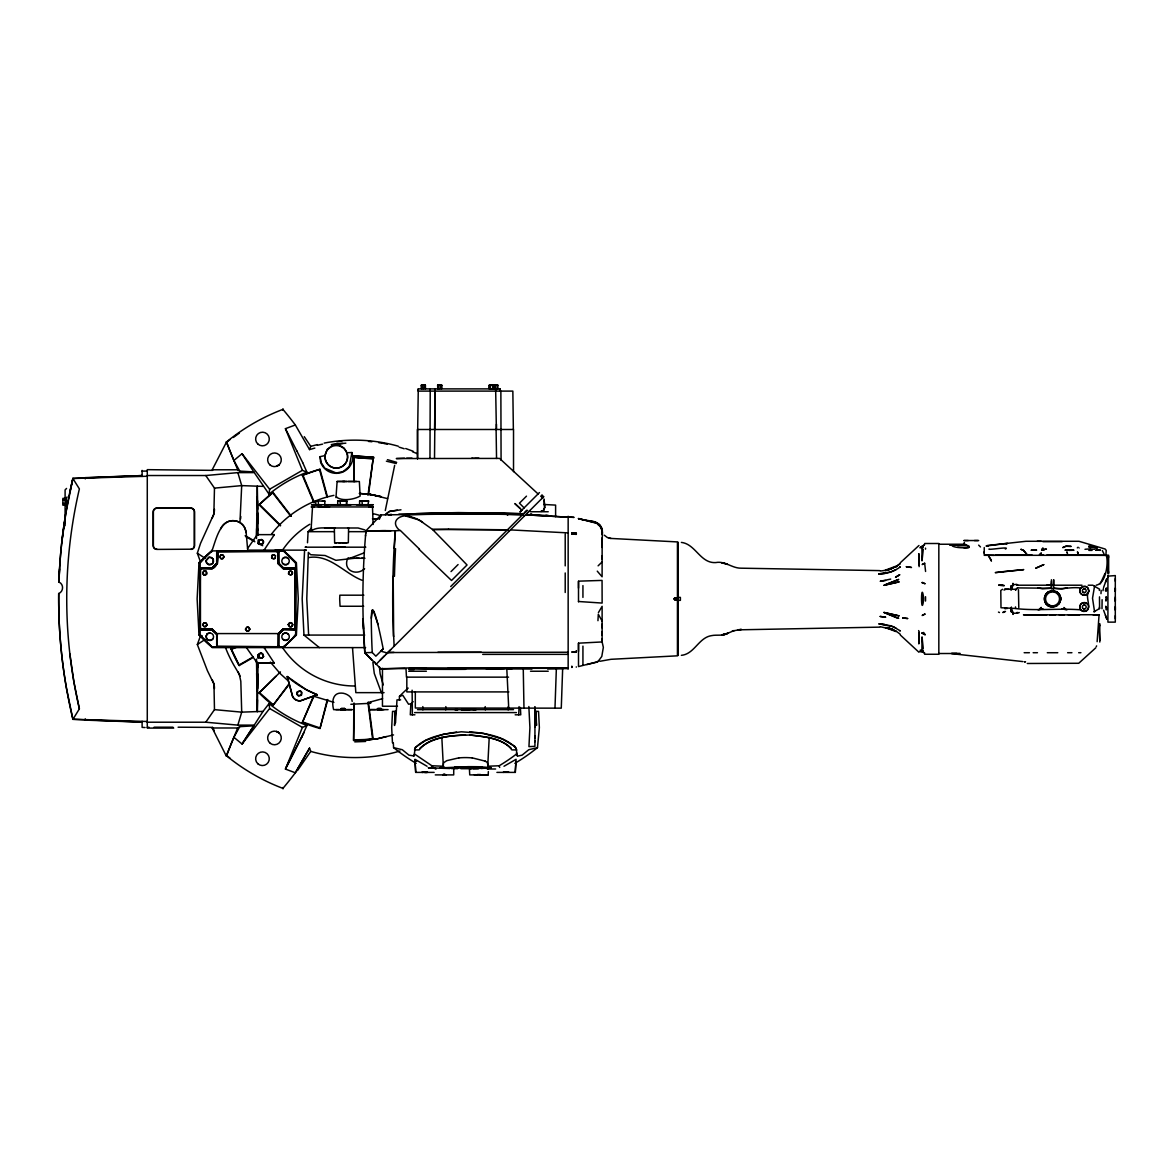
<?xml version="1.0" encoding="UTF-8"?>
<svg xmlns="http://www.w3.org/2000/svg" width="1174" height="1174" viewBox="0 0 1174 1174"><rect width="100%" height="100%" fill="white"/><g stroke="black" fill="none" stroke-linecap="round" stroke-linejoin="round"><path stroke-width="1.5" d="M65.48 504.556L65.465 505.466L65.48 498.363L62.882 498.363L62.882 505.187L65.48 505.187L65.48 501.034M65.48 499.933L65.48 498.568M66.228 501.034L66.243 499.332M217.821 550.885L216.691 552.044L216.691 563.315L212.142 567.864L200.827 567.864L199.712 569.038L199.712 563.168L211.995 550.885L283.389 550.885L295.701 563.168L295.701 568.979L294.586 567.864L283.257 567.864L278.722 563.315L278.708 552L277.592 550.885L278.708 552.044M200.446 628.031L201.341 629.132L200.446 628.031L200.446 569.772L201.268 568.612L212.259 568.583L217.425 563.491C215.987 534.757 222.708 565.824 212.362 568.539L199.785 567.937L199.859 629.734L212.112 629.734L216.72 634.518L216.852 646.713L278.561 646.713L278.693 634.518L283.051 629.22L294.953 629.088L294.968 601.822M278.708 645.759L277.548 646.874L278.708 645.715L278.722 634.43L283.257 629.895L295.54 629.734L295.54 568.025L283.301 568.025L278.693 563.241L278.561 551.032L217.498 551.633M417.533 429.493L417.533 458.814L417.533 429.493L513.522 429.493L513.522 471.64M500.227 388.887L500.227 391.103L500.227 388.887L418.282 388.887L417.68 429.493M534.933 741.777L534.933 740.691M534.933 738.167L534.933 735.672M534.933 723.419L534.933 721.056M534.933 709.742L534.933 707.188M534.933 723.859L534.933 727.014M568.157 516.267L568.157 669.019M571.855 667.243L571.855 666.348L571.855 667.492M576.287 667.155L576.287 666.876M578.503 643.176L578.503 666.583L597.962 661.637L601.792 656.442L603.348 647.417L602.13 641.943L578.503 643.176L578.503 651.423M578.503 588.13L578.503 581.159L602.057 580.411L602.13 603.069L578.503 601.499M602.13 635.163L602.13 631.583M602.13 627.885L602.13 624.069M602.13 638.905L602.13 641.943L602.115 606.312L598.417 612.608M597.258 571.151L602.101 576.801L602.13 555.874M602.13 547.436L602.13 537.927M602.13 534.728C603.788 527.596 598.168 520.918 590.771 521.227M984.238 551.692L984.238 553.203M1053.65 584.285L1053.65 579.809L1053.65 588.937L1051.434 588.937L1051.434 581.526M1099.789 642.075L1099.789 623.614M1107.918 577.3L1107.918 622.132L1115.3 622.132L1115.3 575.583L1107.918 576.141M1107.918 558.457L1107.918 557.151M1107.918 555.375L1108.652 555.317L1108.652 573.778L1107.918 573.778L1107.918 555.317M1115.3 608.924L1115.3 609.937L1115.3 607.398M1115.3 598.813L1115.3 601.073L1115.3 597.023M1115.3 589.656C1115.3 583.992 1115.3 595.218 1115.3 589.627M1115.3 581.247L1115.3 578.591M66.214 504.6C66.214 509.149 66.214 494.415 66.214 498.965M571.855 534.053L571.855 532.791L574.086 532.879L576.287 533.172L576.287 534.331L571.855 534.053L576.287 534.331L576.287 533.172L571.855 532.791M1115.3 615.675L1115.3 618.801M326.621 504.732L324.802 504.732L324.831 501.049L322.454 501.049M346.712 504.732L346.741 501.049L340.078 501.049L340.387 504.717L345.728 504.732M393.554 734.909L376.546 738.974L353.594 740.471L354.313 703.329M367.961 504.732L368.636 501.049L361.988 501.049L362.296 504.732L373.141 504.732L368.871 504.732M534.918 708.758L534.933 711.972M576.287 651.365L576.287 651.952C574.38 653.228 570.931 650.763 571.855 652.26L576.287 651.952L576.287 650.645M578.503 518.482L595.717 523.061C602.189 524.793 602.981 532.556 602.13 538.088M353.829 703.197L353.594 740.471M493.711 388.887L493.726 385.189L497.864 385.189L497.893 388.873L497.042 388.887L497.042 385.189L493.726 385.189M1012.957 613.195L1012.957 614.413C1012.458 612.241 1017.374 613.958 1019.267 612.534M430.227 391.103L429.963 458.462M1102.107 599.694L1102.004 608.719M85.262 478.889L85.262 477.642L142.113 475.573L72.92 478.405A516.575 516.252 -90 0 0 58.979 581.233L58.949 582.069C63.954 584.197 63.645 591.549 58.715 593.53L58.7 594.367A516.56 516.252 90 0 0 72.92 719.354L142.113 722.01M199.859 568.025L212.112 568.025L216.72 563.226L216.852 551.032L283.418 550.885A59.815 59.815 0 0 1 295.701 563.182L295.701 634.562L289.993 641.268L283.418 646.874L212.024 646.874L199.712 634.591L199.712 628.765L200.827 629.88L212.142 629.895L216.691 634.43L216.691 645.759L217.821 646.874M256.504 538.47L256.812 514.535M258.119 657.778L258.148 654.666L261.259 652.891M258.016 667.39L258.06 662.518M1012.957 584.564L1012.971 583.317L1012.883 584.725L1016.875 584.344M256.534 535.608L256.607 528.623M258.045 663.53L257.297 711.576L241.712 712.148L214.475 709.639L205.758 722.215L147.278 722.215M258.104 658.218L258.148 654.666M278.722 563.315L283.257 567.864M496.455 424.24L496.382 429.493L495.648 388.887L495.81 391.103M257.928 674.169L257.708 688.492M256.798 515.327L257.297 486.183L241.697 485.61L214.475 488.12L205.758 475.529L147.278 475.529M383.355 648.679L375.856 656.178L372.246 652.495A723.14 705.603 54.1 0 1 371.395 627.254C369.986 581.702 381.594 640.945 383.194 648.84L380.846 651.188L387.391 653.008L390.737 649.648M422.141 385.175L421.554 388.887L421.598 385.189L425.384 385.189L425.34 388.887L425.282 385.189L421.378 385.189L421.818 388.887M434.556 429.493L435.187 391.103L434.512 458.462M437.623 385.189L441.629 385.189L441.585 388.887L441.527 385.189L437.623 385.189L437.799 388.887L438.43 386.422M508.181 709.874L508.239 706.601M256.945 505.158L257.091 497.16M513.361 429.493L512.847 391.103L418.208 391.103L418.267 388.887M257.517 699.836L257.297 711.576L263.005 711.4L269.037 703.593A135.333 135.333 0 0 0 306.957 725.473L301.586 737.345M393.187 576.287L393.672 636.264M371.336 618.272L372.378 609.746M923.703 599.518C920.856 620.532 920.783 576.801 923.747 598.491M347.621 527.992L348.59 527.992L348.326 542.755L334.634 542.755L334.355 527.992L335.309 527.992M489.294 388.887L489.397 385.189L493.447 385.189L493.227 388.887L491.847 388.887M207.05 624.935L205.817 622.822L204.056 622.822L202.706 624.568L203.938 626.623L205.699 626.623L207.05 624.524L205.626 622.763L203.865 622.88L202.72 624.979L204.144 626.667L205.89 626.564L207.05 624.524M240.01 521.403L241.697 485.61L237.852 472.623L205.758 475.529M67.05 496.954L66.316 498.524M923.292 547.333L922.456 546.849L921.913 547.906L922.016 560.849L923.292 549.197M1093.83 611.815L1099.568 608.558L1099.495 596.862M346.491 501.034L346.389 504.732L350.806 504.732L345.684 504.732M363.192 620.371L363.162 619.021L364.806 652.685A756.526 756.526 0 0 1 365.422 537.105L365.598 534.874M339.462 445.254L344.114 448.072L346.888 452.724A11.344 11.344 0 0 1 337.774 468.074A11.344 11.344 0 0 1 325.037 455.556L320.106 456.671L320.561 461.808M556.344 669.019L554.979 708.157M219.685 556.96L220.917 554.891L222.678 554.891L224.014 556.549L222.869 558.633L221.123 558.736L219.685 556.96L221.123 554.832L222.869 554.95L224.029 556.96L222.678 558.692L220.917 558.677L219.699 556.549M562.669 668.314L561.275 708.157L415.317 708.01L415.317 691.912M311.653 527.992L308.087 531.69L307.5 542.755M430.036 391.103L430.124 388.887M334.355 527.992C326.783 528.667 317.582 526.055 310.993 531.132L312.519 506.948M487.782 765.14L487.474 762.777A23.759 5.298 5.1 0 0 485.214 761.192M245.527 629.308L246.76 627.254L248.521 627.239L249.871 628.926L248.653 631.04L246.892 631.054L245.527 629.308L246.966 627.195L248.712 627.312L249.886 629.352L248.448 631.098L246.701 630.996L245.542 628.897M445.709 709.874L445.841 706.601M288.246 624.876L289.552 622.734L291.387 622.719L292.81 624.553L291.519 626.711L289.67 626.711L288.261 624.451L289.758 622.675L291.592 622.792L292.796 624.994L291.313 626.769L289.479 626.652L288.261 624.451M59.566 568.935L58.949 582.069A516.633 516.633 0 0 1 63.308 529.885L65.245 516.824M964.324 544.105L964.382 542.799M412.118 690.195L412.382 714.805M486.887 768.383L488.516 768.339L440.103 767.913L468.25 766.666A42 3.243 0.1 0 1 482.147 766.813M518.688 714.805L519.084 706.601M354.431 558.266L335.896 560.321L325.095 555.507L310.714 554.73L308.336 552.426L306.781 598.872L308.63 635.075M394.963 711.4L394.537 725.473L395.682 711.4M413.16 701.641L410.841 703.828L410.298 714.805L414.921 714.805M516.56 754.823L516.604 749.893L514.946 746.429L502.355 739.048L483.556 733.398L461.279 731.784L443.332 734.293L425.736 740.368L415.332 747.383L414.011 755.983L408.948 755.161L402.286 749.716L393.584 747.633L393.319 742.79L392.454 742.804L391.69 727.645L392.542 711.4L396.328 711.4L396.973 699.88L400.642 699.88M200.006 562.067L199.022 562.684L197.129 598.872L199.022 635.075L212.23 647.608L365.613 647.608M395.521 722.905L396.122 711.4M489.235 737.228L487.724 766.24L499.185 765.756A179.813 179.563 0.1 0 0 516.399 754.104M514.858 763.349A185.052 184.788 -0.2 0 0 537.472 747.633L539.365 727.645L538.543 711.4L534.728 711.4M399.292 699.88L399.483 696.343A154.44 152.297 -71.2 0 1 408.141 688.096M460.883 768.691L469.409 768.691L469.732 774.899L488.164 774.913L488.355 771.582M515.914 761.955L515.357 772.389L496.91 772.389M597.948 620.694L598.3 614.251L602.13 621.119M1100.977 593.662L1101.168 590.346M984.238 547.539L984.238 555.317L1106.246 555.317C1108.623 561.818 1106.319 583.419 1096.208 585.21M66.727 503.455L66.771 502.633M394.288 548.463L395.433 530.751L399.835 530.545C388.33 520.816 402.183 512.73 411.428 517.015M921.957 595.218L921.957 602.541M1097.132 641.679L1099.069 614.897L1096.912 614.912M423.653 388.887L423.931 385.189M439.898 388.887L440.177 385.189M1107.097 556.138L1107.17 555.317L1104.573 555.317M365.51 536.019L365.965 530.795L381.036 514.902L483.277 513.684L522.547 514.696L524.088 516.296M1044.537 597.507L1044.537 600.237M1060.548 600.237L1060.548 597.507M365.745 533.289L365.906 531.455M379.95 516.942L381.036 514.902M240.582 518.952L240.817 516.472M674.125 598.652L675.006 599.973L677.442 599.987L674.903 599.973L674.096 598.872L674.757 597.801L677.442 597.771L674.757 597.801M492.654 385.189L492.977 388.887L490.233 388.887L490.644 385.189M269.037 494.166L269.624 489.235L242.049 453.722L233.875 460.457L239.76 471.097L253.804 471.919L269.037 494.166A135.333 135.333 0 0 1 306.957 472.271L302.789 462.791M325.037 455.556L327.091 449.481L332.462 445.416M61.752 542.77L65.92 512.686L72.92 478.405M292.429 572.032L292.15 574.35L290.448 575.099L288.584 573.983L288.921 571.65L290.624 570.96L292.429 572.032L290.492 570.946L288.687 571.958L288.584 573.983M1099.334 590.463L1099.583 589.201L1093.889 585.973M259.836 653.419L258.5 656.383L259.762 658.012L261.89 658.203L263.519 656.515L262.829 653.815L260.555 653.199L258.999 654.079L258.926 657.308L262.242 658.012L263.548 656.295M280.425 525.864L259.102 504.791L273.043 492.449L291.343 516.164M367.946 495.267L373.185 458.491L368.724 493.007M214.475 488.12L213.859 514.021L200.519 543.401L197.335 553.218L200.299 561.363M271.62 557.767L271.942 555.405L273.63 554.715L275.479 555.801L275.156 558.164L273.454 558.853C268.875 556.872 275.582 559.822 275.156 558.164M278.003 563.417L283.154 568.583L294.938 568.744L283.081 568.598L278.003 563.417L277.959 552.426L276.859 551.619L217.586 551.692M437.843 388.887L437.785 385.189L441.629 385.189L437.785 385.189L437.726 388.887L438.386 385.16M1018.783 607.589L1018.46 589.7M301.336 695.287L301.879 692.689L300.559 691.075L297.418 691.735L297.315 694.964L298.9 695.918L301.336 695.287L301.454 691.794L299.825 690.855L297.139 692.19L296.905 694.083L298.225 695.683L301.38 695.023M964.236 542.946L963.971 544.428M1010.755 607.927L1010.755 611.522L1012.707 612.534L1010.741 608.851L1011.988 611.859M1107.918 559L1108.652 556.784M1102.973 590.698L1103.311 588.761M385.292 510.514L394.669 465.33M346.888 452.724L351.936 452.533L349.25 466.577L343.16 471.508L336.307 473.034L324.743 468.177L321.148 462.571L320.106 456.671M477.334 774.532L480.577 774.532M921.913 547.906L922.456 546.849M379.496 519.011L381.022 515.078M1011.416 607.031L1010.917 609.233M258.926 540.436L258.441 542.593L259.762 544.296L263.064 543.606L263.534 541.449L262.242 539.747L258.926 540.436L261.464 539.409L263.24 540.818L263.475 542.74L262.154 544.34L258.999 543.65L259.014 540.289M70.044 491.187L72.891 478.508L147.278 476.248M1010.975 609.027L1011.21 607.985L1013.015 612.534M282.699 410.196L283.037 408.919M313.414 696.241L302.378 722.406A134.188 134.188 0 0 0 319.988 728.482L327.825 699.528M234.228 647.681L231.131 648.943L239.188 665.511L252.087 658.13M319.988 728.482L327.297 699.645M1015.539 590.214L1017.535 587.91L1051.434 588.233L1051.434 583.742M202.882 572.56L203.924 574.908L206.286 574.658L206.888 572.545L205.89 571.195C203.484 570.065 201.546 573.47 203.924 574.908L206.727 574.101L205.89 571.195M1094.623 585.753L1092.524 598.226L1094.55 611.727M205.758 722.215L237.852 725.121L241.712 712.148L240.817 681.272L239.291 674.36L234.11 665.614A138.781 138.723 -1.8 0 1 227.477 652.495L225.232 647.035M1005.34 549.036C1011.489 546.13 987.525 550.371 988.978 549.036M1106.231 580.338L1106.847 578.547L1103.545 587.572M1105.057 573.382L1100.185 583.933M516.604 749.893L511.864 749.893C502.868 737.595 483.952 736.92 469.908 735.012C453.047 735.555 430.432 735.746 419.191 749.893L414.437 749.893M214.475 709.639L213.962 684.149L207.402 670.662L197.335 644.526L200.299 636.396M314.823 448.101L309.54 449.598L310.743 446.355L304.271 436.669M674.096 598.872L674.903 597.786M211.408 552.235C215.899 541.097 220.096 515.621 237.984 521.549A18.637 15.291 -29.1 0 1 244.647 527.552L246.144 532.292L247.699 550.136L306.003 550.136M1105.468 582.333L1105.791 581.497M431.357 767.473L431.871 765.756L414.657 754.104L413.615 756.188M297.477 770.555L310.743 751.404L309.54 748.146L295.334 772.786L285.429 769.073L302.393 727.425L306.957 725.473M237.691 727.983L212.215 727.983L226.259 755.939L237.691 727.983L239.76 726.662L253.804 725.826L263.005 711.4M302.378 722.406L314.383 695.199M480.914 768.544L490.967 767.62L481.604 766.916M1015.657 589.656L1017.535 587.91M923.336 650.249L922.559 650.939L921.913 649.838L922.016 636.91L923.278 648.532M212.802 563.373L213.375 559.323L211.481 557.635L208.972 557.21L206.184 560.189L206.419 562.684L208.224 564.415L210.894 564.738L212.802 563.373L208.987 564.738L206.903 563.373L206.008 560.849L208.987 557.312L211.481 557.635L213.286 559.367L213.521 561.862M239.76 471.097L237.691 469.776L212.215 469.776L226.582 441.894A202.662 202.662 0 0 1 282.919 409.374A368.797 368.797 0 0 1 295.334 424.973L309.54 449.598M919.227 565.912L919.095 566.66M304.066 732.415L285.429 769.073M1077.306 547.891L1078.07 547.187M1099.789 625.082L1099.055 627.298L1099.789 640.593M1096.223 646.654L1096.619 645.876M212.112 629.734L217.366 634.224L216.764 646.786M278.047 551.545L278.047 563.52L283.301 568.025M1040.428 608.719L1041.103 607.486L1039.107 609.526M226.259 755.939L226.582 755.851A368.797 368.797 0 0 1 233.875 737.301L239.76 726.662M309.54 748.146L295.334 772.786A368.797 368.797 0 0 1 282.919 788.385A202.662 202.662 0 0 1 226.582 755.851M1004.783 611.434L1002.816 612.534L1005.502 611.493M207.416 633.681L206.184 635.897L206.903 639.082L208.987 640.446L211.481 640.124A3.771 3.771 0 0 0 209.852 632.962L207.416 633.681L209.852 632.962M310.993 531.132L311.741 529.797M1045.109 595.57L1046.606 593.34M1059.961 602.189L1058.464 604.419M313.942 502.766L302.378 475.338L319.988 469.277L327.414 496.69M1040.516 608.455L1041.103 607.486M508.386 771.949L503.617 771.964L508.665 771.964L507.285 771.934M207.475 633.755L206.184 635.897A3.771 3.771 0 0 0 208.224 640.124L210.733 640.446L212.802 639.082M72.891 478.508L79.377 488.898A484.466 484.172 90 0 0 79.377 708.861L72.92 719.354M199.712 568.979L200.871 567.864M216.691 552L217.865 550.885M295.701 628.765L294.586 629.88L295.701 628.721L295.701 634.591A59.815 59.815 0 0 1 283.389 646.874M414.965 748.205C425.237 737.008 442.158 734.322 456.569 732.106M1087.858 593.384L1088.768 590.992C1088.841 582.348 1075.208 587.748 1081.21 593.941A4.432 4.432 0 0 0 1087.858 593.384C1085.818 598.696 1092.921 610.788 1083.705 611.39C1080.153 611.067 1078.51 606.195 1081.21 603.803A4.432 4.432 0 0 1 1086.288 603.04L1087.872 604.375M247.567 548.552L257.297 534.64L274.349 534.64L264.077 550.136L265.177 550.136M1095.87 550.151L1100.185 550.136M1080.814 588.013C1071.789 586.707 1062.778 589.553 1053.65 588.233L1053.65 588.937M212.142 728.085L212.641 727.396L214.226 730.654M385.41 514.696L389.372 511.453L400.98 509.795M271.488 534.155C286.691 514.227 309.393 500.418 333.9 495.369M275.934 676.327L259.102 692.953A134.188 134.188 0 0 0 273.043 705.31L289.083 684.515M1006.309 544.237L1007.424 543.357L986.087 545.983L988.259 546.262M273.043 705.31L289.142 683.65M269.037 703.593L269.624 708.509L242.049 744.023L233.875 737.301M419.881 748.234C431.959 737.433 449.936 735.702 465.535 734.909M271.942 558.164L271.942 555.405M340.005 709.639L342.94 709.639L340.269 709.639L341.311 708.538L344.672 708.538L341.311 708.538M200.446 569.772L201.341 568.627L212.259 568.583L217.41 563.461L216.764 550.958M202.706 572.809L204.144 571.078M352.185 701.406C352.141 696.593 345.86 692.953 341.106 693.086C332.11 692.88 331.831 703.211 333.636 709.639L346.477 709.639M598.109 565.839L602.13 561.92M376.883 709.624C390.414 708.626 373.024 711.312 377.808 708.538L380.787 708.494M283.257 629.895L278.047 634.224L283.051 629.22L294.953 629.088L294.938 568.671M524.573 512.671L527.097 510.162L450.699 586.56M384.646 655.738L380.185 660.199M201.268 629.132L212.318 629.161L216.662 633.578L278.708 633.578L283.095 629.161L295.628 629.807M541.361 495.883L542.241 495.017L540.832 496.426M542.549 497.835L543.474 496.91M526.51 513.874L529.841 510.543M541.904 498.48L542.916 497.468M199.785 629.807L200.387 568.539M295.026 629.22L295.628 567.937M148.951 727.205L147.278 727.396M172.96 727.205L154.088 727.205M451.036 571.591L458.08 564.547M507.403 515.225L508.738 513.904M526.48 496.147L519.436 503.206L524.132 507.902M371.85 660.17L364.806 652.671L381.066 669.019L404.663 667.977L568.157 667.859A2897.256 94.111 0 0 0 448.38 667.903M539.453 492.566L519.935 512.04L521.755 510.279M541.596 497.218L542.975 495.839M376.032 664.352L543.782 496.602M385.938 654.461L387.391 653.008M336.468 497.057C341.443 501.181 353.359 499.963 360.125 496.059L359.361 481.516L337.114 481.472L335.984 497.556L336.674 496.984M259.102 692.953L280.425 671.895M523.589 513.669L458.315 512.583L398.867 514.139M278.693 633.578L283.169 629.161M1013.015 585.21L1011.357 589.744L1010.975 588.717M921.913 582.73L925.171 583.757L922.309 582.333M199.022 562.684L212.23 550.136M283.183 647.608L296.391 635.075L298.284 598.872L296.391 562.684L283.183 550.136M386.099 513.742L389.445 511.424L397.355 510.162M900.282 562.772L918.963 545.484M216.691 563.315L212.112 568.025M1049.218 591.461C1044.376 593.633 1043.114 600.516 1046.606 604.419M1095.753 647.843L1078.73 663.281L1027.279 663.486M227.404 441.659L230.075 439.531M364.615 568.686C356.647 576.375 342.412 570.564 347.739 558.266L348.546 558.266M599.254 660.536L596.539 662.239L586.883 664.557M1031.271 550.136L1036.495 550.136L1035.673 550.136M282.611 558.677L284.666 557.298L287.19 557.635A3.771 3.771 0 0 1 287.19 564.415L284.666 564.738L282.611 563.373M282.611 634.386L284.666 633.006L287.19 633.329A3.771 3.771 0 0 1 287.19 640.124L284.695 640.446L282.611 639.082M288.496 639.082L286.441 640.446L283.917 640.124A3.771 3.771 0 0 1 283.917 633.329L286.412 633.021L288.496 634.386M288.496 563.373L286.412 564.738L283.917 564.415A3.771 3.771 0 0 1 283.917 557.635L286.412 557.312L288.496 558.677M205.171 639.434L197.335 644.526M895.879 569.713L890.508 572.017L878.754 573.881C886.473 573.998 894.236 571.577 900.341 566.793L899.724 567.203M271.634 555.786L273.63 554.715M269.624 489.235L302.393 470.319L306.957 472.271M239.379 664.822L253.305 656.868M424.005 772.052L421.906 772.389L427.439 771.964L422.376 771.934L423.77 771.934M1055.852 606.298L1056.967 605.681M503.118 772.389L504.996 771.934M445.445 774.884C447.147 774.664 438.827 775.075 446.355 774.899M1048.089 592.224L1053.856 590.86M895.835 566.22L885.269 570.182M880.353 571.034L888.131 569.977L895.865 566.66M885.71 584.535L898.741 579.413L883.993 585.312L898.976 581.908L883.993 585.312M217.366 634.224L212.083 629.895M1071.847 550.298L1073.858 550.166L1065.023 550.136M890.817 569.126L885.387 570.593L893.414 567.981M231.762 649.207L236.708 647.182M350.131 558.222L364.16 552.866M302.393 470.319L285.429 428.671L295.334 424.973M1097.558 550.151L1099.216 550.166M1072.023 550.298L1068.692 550.298M1095.958 550.298L1099.642 550.136M1003.975 590.038L1005.076 589.686M399.483 696.343L402.829 695.331L408.567 704.224L410.841 703.828M987.026 545.558L1025.959 541.287L1078.979 541.287L1105.116 549.021L1106.216 550.386L1105.893 555.317L1066.638 555.141M885.534 580.514L880.207 581.291L890.699 579.09M399.996 750.993C371.087 759.666 339.756 759.71 310.743 751.404M600.075 661.256L610.994 659.304L677.442 655.826L677.442 541.918L610.979 538.44L607.428 537.575L604.331 535.212M310.743 446.355L317.391 444.594M455.057 709.639L457.948 709.624L454.998 709.624M382.548 698.677L369.693 702.155L370.749 702.404M386.378 736.568L376.546 738.974L359.317 740.398M537.472 747.633L528.755 749.716L522.092 755.161L517.338 756.203M681.375 655.327C694.421 654.153 698.603 637.643 711.473 635.648C716.947 634.459 723.14 636.381 728.071 633.05L727.19 633.52L734.117 630.585L732.297 631.025L741.396 629.411L737.595 629.851L879.708 627.136M440.118 767.591L444.491 767.077M66.551 488.443L65.098 489.925L65.098 498.877M1083.558 588.981L1085.025 588.981M1085.025 592.532L1083.558 592.532M1083.558 605.226L1085.025 605.226M1085.025 608.778L1083.558 608.778M978.705 540.539L963.927 540.539L968.212 540.539M212.245 629.176L216.662 633.578M290.448 575.099L292.531 573.528L292.135 571.665M324.2 443.097C348.678 438.298 374.257 439.384 398.25 446.193M1080.872 609.834C1059.3 608.132 1036.759 610.964 1015.818 608.587L1015.481 606.914M469.894 709.624L461.191 709.624L475.998 709.624M952.349 546.027C958.542 549.285 979.101 547.451 963.399 544.442M968.183 547.642L969.078 547.436L957.764 547.172M490.805 767.987L487.592 768.295M1043.04 608.851L1038.036 609.834M1067.151 587.91L1062.03 588.908L1053.65 588.233M370.749 703.285L350.85 704.283M458.858 757.861L446.766 760.664L443.581 762.777L443.273 765.14M1068.384 614.75L1095.826 614.75M368.533 739.796L373.185 739.253L368.372 701.993M376.428 531.059L365.965 530.839L380.376 530.751M1098.879 614.75L1093.155 614.912M342.808 443.361L331.259 444.682L345.846 443.156M376.927 531.015L395.433 530.751M425.883 668.314L409.168 668.314M547.715 668.314L531 668.314M147.278 721.496L72.891 719.251L66.463 688.199A516.751 516.751 0 0 1 58.7 593.53M142.113 471.112L147.278 471.053M388.623 514.77L391.617 514.52L389.504 514.682M967.611 547.7L964.074 547.906M884.638 573.426L878.754 573.881M1099.906 550.18L1098.805 550.298M1051.229 590.86L1056.982 592.224L1059.961 595.57M1053.856 606.885L1051.229 606.885M372.246 652.495L364.806 652.685M354.152 739.899L373.185 739.253M503.998 766.27L516.09 759.299L515.166 772.389M530.986 514.638L548.463 515.606L545.866 515.298M493.3 385.189L493.359 388.887L493.3 385.189L489.338 385.189L489.47 388.887L489.675 385.189L493.403 385.189L489.338 385.189M1068.399 614.912L1079.654 614.809L1074.474 614.824M354.768 741.88L365.657 741.454M1069.719 550.327L1068.898 550.298L1071.158 550.283L1068.575 550.136M1059.212 614.912L1064.202 614.75M1051.434 588.233L1042.497 588.849L1038.021 587.91M1098.835 614.912L1099.069 614.897M1049.747 614.912L1055.573 614.75M1040.399 614.912L1046.826 614.75M393.965 652.362L387.846 652.539L568.157 652.23M407.055 514.652L461.631 513.566L522.547 514.696M1076.925 614.912L1023.479 614.824L1045.036 614.912M487.459 768.999L488.355 768.999M1070.439 550.166L1073.564 550.298M478.376 768.588L469.849 768.691M425.384 385.189L421.598 385.189L421.539 388.887M454.632 766.769L481.633 766.916M479.08 768.574L473.078 768.662M404.546 458.227L396.298 458.564L499.566 458.418L538.088 493.946M334.634 542.755L336.879 542.755M202.148 635.736L199.022 635.061M264.106 647.608L274.29 663.105L257.297 663.119L246.129 647.168M406.644 458.212L412.03 458.183M342.661 481.472L344.76 481.472M337.716 504.732L337.701 501.049L346.741 501.049M359.611 504.732L359.596 501.049L367.961 501.034M338.376 504.732L340.387 504.717M1032.43 550.298L1031.594 550.151M1017.975 585.21L1017.095 585.21L1082.046 585.21M956.781 653.39L951.512 653.419L960.112 653.375M471.361 768.676L469.409 768.691M339.227 501.034L337.701 501.049L341.634 501.034M1099.143 550.298L1100.023 550.298M388.08 709.639L382.166 709.639M421.378 385.189L424.313 385.189M337.114 481.472L346.946 481.472M315.821 504.732L315.806 501.049L324.831 501.049M315.806 501.049L317.332 501.034L316.481 501.034M359.596 501.049L361.166 501.034L360.286 501.034M339.447 542.755L340.812 542.755L338.67 542.755M342.911 542.755L347.02 542.755M978.074 540.539L974.42 540.539M408.728 669.019L409.55 669.019M479.917 774.899L488.164 774.913M316.481 504.732L321.72 504.732M324.802 504.732L329.336 504.732M372.452 518.761L375.621 518.761M333.401 547.187L345.288 547.187M1065.654 555.141L1046.738 555.155M364.953 558.266L352.992 558.266M1002.537 589.275L1000.791 590.493L1000.996 607.736L1015.349 608.47M1005.824 608.47L1004.739 608.47L1007.351 608.47M473.107 709.624L476.057 709.624M424.827 772.389L427.629 772.389M212.641 470.363L147.278 469.659L147.278 728.085L173.708 728.085M237.852 472.623L253.452 472.623M348.179 481.472L353.99 481.487L353.594 457.288L373.816 458.315L352.831 457.126L351.936 452.533M353.756 481.472L356.485 481.472M62.882 500.08L65.48 500.08M62.882 503.485L65.48 503.485M330.378 504.732L337.848 504.732M356.397 504.732L359.743 504.732M360.286 504.732L362.296 504.732M368.621 504.732L311.55 504.732L315.557 504.732M314.236 506.948L311.359 506.948L373.097 506.948L368.9 506.948M329.586 506.948L318.33 506.948M530.501 511.747L548.229 511.747M324.582 527.992L358.099 527.992L364.923 529.944M334.282 531.661L308.087 531.69M1037.2 541.287L1041.206 541.287M1042.938 541.654L1062.132 541.654M924.569 543.503L938.833 543.503L938.833 654.256L924.569 654.256M938.833 544.237L965.043 544.237M365.804 547.187L305.328 547.187L306.311 547.187M1065.449 550.136L1067.181 550.136M275.142 550.136L282.538 550.136A87.125 87.125 0 0 1 309.76 524.279M1031.403 550.298L1032.122 550.136M1033.193 550.136L1036.378 550.298M1088.826 550.386L1092.084 550.386M985.397 555.155L993.967 555.317M995.259 555.155L1032.254 555.155M355.869 558.266L359.244 558.266M361.607 558.266L363.955 558.266M348.296 558.266L350.806 558.266M283.051 568.539L295.026 568.539M998.751 585.21L1004.21 585.577L998.751 585.21L1002.816 585.21M1088.21 585.21L1093.023 585.21M1008.98 589.275L1004.709 589.275L1015.349 589.275M363.867 595.189L339.858 595.189L339.682 598.872L340.049 606.254L363.691 606.254M678.176 597.405L680.392 597.405L680.392 600.354L678.176 600.354M200.387 629.22L212.362 629.22M212.142 629.895L200.827 629.88L199.712 628.721M306.311 550.151L304.594 550.136L302.173 598.872L303.963 635.075L364.732 635.075M217.366 646.199L278.634 646.786M437.902 652.289L481.325 652.245M1024.154 652.715L1029.422 652.715M1033.149 652.715L1037.464 652.715M1047.296 652.715L1057.774 652.715M1067.606 652.715L1071.921 652.715M1078.671 652.715L1080.916 652.715M938.833 653.522L950.456 653.507L1022.745 661.578M375.166 662.371L372.877 662.371L374.286 673.465L381.374 692.645M257.297 663.119L274.29 663.105M381.036 668.622L404.986 668.622M562.654 668.593L568.157 668.593M465.52 668.872L425.237 668.637M508.724 708.157L506.801 668.901L531.969 669.019M547.642 669.019L562.654 668.813M409.271 669.606L414.114 669.606M408.669 671.235L426.397 671.235M530.501 671.235L548.229 671.235M508.562 677.149L406.453 677.149L406.028 669.019M508.885 691.912L406.82 691.912L406.82 677.149M384.059 692.645L355.825 692.645L352.508 647.608M397.487 706.234L382.46 706.234L382.46 668.417M380.464 708.524L377.808 708.538M335.955 709.639L338.948 709.639M344.745 709.639L352.053 709.639L347.475 709.639M375.475 709.639L370.059 709.624L381.33 709.639M379.319 709.639L383.927 709.639M417.533 709.639L513.522 709.639M414.627 712.589L516.428 712.589M515.166 714.805L520.757 714.805L520.39 707.482M237.852 725.121L253.452 725.121M212.641 727.396L178.11 727.205M435.246 768.999L436.053 768.999M487.533 768.999L495.604 768.999M434.145 772.389L415.699 772.389L414.965 759.299L427.043 766.27M474.34 774.899L477.026 774.913M497.042 385.189L497.864 385.189M496.103 429.493L496.543 458.462M374.257 518.761L379.158 518.761M348.678 531.661L366.039 531.675M342.148 542.755L343.512 542.755M1039.137 555.155L1043.627 555.155M1046.694 585.21L1053.65 584.872M340.431 709.624L345.596 709.624L344.378 708.524M424.386 772.389L426.852 772.389M435.261 774.899L453.707 774.899L453.736 768.603M474.663 458.139L478.875 458.154M367.095 501.034L368.636 501.049M308.894 557.518C329.645 554.157 344.129 573.132 361.959 580.25M425.472 669.019L426.514 669.019M425.487 669.019L426.338 669.019M273.351 534.625L274.349 534.64M1016.787 612.534L1017.902 612.549M471.787 458.124L473.269 458.139M495.575 513.39L488.692 513.434L518.086 513.948L488.692 513.434L494.063 513.742M386.07 530.663L390.971 530.721M457.625 768.662L451.403 768.559M344.496 501.034L346.535 501.078M1026.634 614.824L1035.894 614.912M276.815 551.619L277.959 552.528M879.708 570.608L741.146 568.187C732.092 568.363 724.989 560.688 715.7 562.581C700.276 563.52 695.595 543.988 681.375 542.417M498.422 513.86L495.237 513.786M449.877 768.53L435.084 768.045M1096.765 550.298L1098.16 550.18M434.644 768.016L428.407 767.737L429.992 767.796M263.005 486.359L257.297 486.183L257.722 509.252M1063.864 614.912L1059.917 614.75M142.113 722.171L85.262 720.117L85.262 718.87M358.51 457.332L352.831 457.126L352.67 459.151A16.524 16.495 -7.4 0 1 320.546 461.808M1054.487 614.912L1051.2 614.75M510.485 529.9L568.157 532.893M428.407 767.737L435.466 768.045M525.57 514.814L568.157 517.176L525.556 514.828M530.384 513.904L531.661 513.977M543.723 504.482L555.61 505.099L555.61 516.677M565.208 516.795L574.086 517.382L565.208 517.059M1093.83 614.824L1095.254 614.912M353.594 457.288L372.569 458.975M145.077 727.542L142.113 727.366L142.113 721.306M359.244 493.418L371.072 494.548L387.552 498.627M360.227 493.491L371.072 494.548M1061.751 608.88L1066.961 609.834M469.938 735.012C483.996 736.509 500.476 738.094 511.174 748.234M469.761 731.784C485.816 733.31 504.526 736.157 516.09 748.205M443.434 768.295L440.103 767.913M363.412 457.552L373.185 458.491M1042.512 614.75L1043.495 614.824M879.708 623.937L893.297 626.652L900.37 630.981L899.724 630.555M884.638 624.333L878.754 623.864L890.508 625.727L895.879 628.046M880.353 626.725L893.399 629.675L888.175 627.738L894.559 630.365M203.938 571.136L206.316 571.356M487.577 767.121L490.967 767.62M336.307 444.77L338.45 445.005M472.197 757.861L485.376 761.178M1024.344 661.754L1025.577 661.813L1024.491 661.769M609.218 538.206L610.979 538.44M405.955 516.061L419.191 520.023L432.546 529.489A1123.621 290.726 47.1 0 1 467.032 564.973L451.535 580.499L419.103 549.359M548.904 516.281L545.998 515.621M724.989 563.403L721.702 562.772L727.572 564.43M999.47 612.534L998.472 612.08M1069.265 550.136L1070.028 550.298M924.716 652.993L920.225 650.147L923.997 652.935M578.503 518.615C585.797 521.271 601.587 519.7 602.13 531.015L600.765 526.51A8.878 8.878 -89.8 0 0 595.262 522.591L588.556 521.036M578.503 518.703L586.883 520.654M386.378 461.177L396.298 463.539M333.9 702.375L314.339 696.417M886.825 627.488L895.865 631.084M885.299 627.518L895.835 631.539M387.464 459.665L396.68 462.336M319.622 727.821L303.083 722.127M1096.178 547.832L1088.797 546.468M1097.485 548.273L1092.906 546.805A8.335 1.101 20.3 0 0 1090.25 546.174L1088.9 546.159A8.365 1.247 19.8 0 0 1089.032 546.805L1090.529 547.774M66.58 505.275L66.977 506.17M405.72 448.527L413.101 451.227M925.112 634.708L921.913 633.021L925.112 634.708L923.586 632.419M273.498 554.7L275.479 555.801M203.249 574.321L204.863 575.099M725.958 563.608L727.396 564.327M919.873 651.379L920.974 651.952M1055.852 591.461L1056.967 592.063M1048.118 605.681L1049.218 606.298M253.833 540.612L245.175 535.667M245.571 536.459L254.846 541.772M257.942 543.533L262.683 545.675M260.085 544.193L258.148 543.078L258.119 539.967M269.624 708.509L302.393 727.425M294.542 567.864L295.701 569.038M416.447 761.001L415.024 760.18L415.699 772.389M422.523 522.063L417.298 519.084A33.708 23.363 -4.9 0 0 411.428 517.015M1089.927 547.436L1088.944 546.702M197.335 553.218L205.171 558.31M416.535 761.251L415.024 760.18L415.757 760.723M895.821 630.966L900.091 634.063M226.083 755.043L230.075 758.228M303.963 635.075L319.387 647.608M272.955 704.547L259.85 692.968M287.953 680.627L280.337 673.759L270.358 662.092M900.282 634.987L918.963 652.26M521.916 510.118L514.872 503.558L520.243 508.562M1102.298 550.547L1104 553.893M261.905 653.258L263.519 656.515M259.85 504.791L280.601 525.35M978.661 545.132L980.481 546.967M1064.642 608.719L1063.967 607.486L1065.963 609.526M433.72 767.957L431.871 765.756L443.332 766.24L441.82 737.228M272.955 493.197L290.829 516.296M1058.464 593.34C1066.638 602.203 1050.128 613.107 1045.109 602.189M253.804 471.919L242.049 453.722M1099.568 608.558L1099.334 607.281M216.691 645.715L217.865 646.874L211.995 646.874A59.815 59.815 0 0 1 199.712 634.562L199.712 563.182A59.815 59.815 0 0 1 212.024 550.885M373.171 610.333L378.087 624.48M1108.652 572.296L1107.918 570.08M285.429 428.671L296.846 450.992M991.076 559.822L988.273 555.317L991.428 561.216M237.691 469.776L226.259 441.806M918.626 630.585L919.198 631.891M303.083 475.631L314.383 502.56M600.985 526.715L601.807 528.696M1067.151 552.616L1066.843 551.868L1067.504 553.717M381.154 708.494L381.623 709.624M1105.482 615.469L1106.877 619.285L1103.589 610.216M499.698 767.473L499.185 765.756M383.238 684.956L380.141 673.832L379.407 666.788M319.622 469.938L326.812 496.353M282.699 787.549L283.037 788.84M921.575 650.029L922.045 651.952M1010.917 588.526L1011.181 589.597M79.377 708.861L73.83 681.507L69.868 653.889M1010.638 589.04L1010.755 589.832M367.946 702.492L372.569 738.784M925.582 571.459L924.657 563.212L922.162 564.547L924.672 563.3M318.183 501.034L318.492 504.732M489.837 385.189L490.13 388.887M544.178 500.227L544.619 506.933M544.105 499.082L544.648 507.256M535.373 711.4L536.503 725.429L536.092 711.4M535.359 719.427L534.933 711.4L535.447 721.144M528.843 706.528L529.914 727.645L528.946 746.649L534.933 746.341L534.933 706.792M393.672 636.235L394.126 646.258M485.214 706.601L485.346 709.874M372.496 506.948L373.112 524.485M363.485 628.926L363.265 622.631M1107.904 575.627L1107.918 577.505M602.13 532.967L602.159 534.185M363.162 619.021L363.221 621.369M257.121 702.58L257.297 711.576L256.534 661.109M523.266 669.019L523.971 708.157M257.576 500.726L258.016 530.369M256.915 690.635L256.666 673.274M422.816 706.601L422.875 709.874M257.781 512.935L257.928 523.589M66.228 503.206L66.243 504.233M65.48 500.858L65.48 501.078M258.001 529.313L258.06 535.241M256.504 659.128L256.534 662.635M500.872 391.103L501.078 460.281M1115.3 606.444L1115.3 608.91M354.152 457.845L354.255 481.619M1051.42 579.765L1051.434 584.197M925.538 548.155L925.538 549.139M925.538 596.715L925.538 601.044M678.176 542.256L678.176 655.488M602.13 539.556L602.13 559.088M582.935 585.591L582.935 597.405M582.935 646.126L582.935 665.335M578.503 581.35L578.503 601.836M565.208 534.023L565.208 565.883M565.208 572.971L565.208 592.488M278.047 634.224L278.047 646.199M142.113 470.392L142.113 476.439M65.098 504.248L65.098 525.717M156.89 549.212A3.493 3.493 0 0 1 153.383 545.719L153.383 511.747A3.493 3.493 0 0 1 156.89 508.254L190.848 508.254A3.493 3.493 0 0 1 194.341 511.747L194.341 545.719A3.493 3.493 0 0 1 190.848 549.212L156.89 549.403A3.698 3.698 0 0 1 153.192 545.719L153.192 511.747A3.698 3.698 0 0 1 156.89 508.048L190.848 508.048A3.698 3.698 0 0 1 194.546 511.747L194.546 545.719A3.698 3.698 0 0 1 190.848 549.403M233.377 437.462A201.972 201.972 0 0 1 239.276 433.177M259.102 504.791A134.188 134.188 0 0 1 273.043 492.449M302.378 475.338A134.188 134.188 0 0 1 319.988 469.277M317.362 445.313A158.05 158.05 0 0 1 322.586 444.139M336.821 441.85A158.05 158.05 0 0 1 341.737 441.365M368.489 441.424A158.05 158.05 0 0 1 371.909 441.747M378.732 442.657A158.05 158.05 0 0 1 382.137 443.214M383.854 443.523A158.05 158.05 0 0 1 387.273 444.198M399.145 447.177A158.05 158.05 0 0 1 404.194 448.747M412.5 451.741A158.05 158.05 0 0 1 417.416 453.766M214.475 509.237A17.83 17.83 0 0 1 212.156 518.072M212.156 679.687A17.83 17.83 0 0 1 214.475 688.507M237.911 671.851A18.197 18.182 18.1 0 1 240.01 676.356M233.875 460.457A368.797 368.797 0 0 1 226.582 441.894M301.879 736.553A1094.726 57.233 -67.8 0 1 285.708 768.324M296.787 450.831A1032.988 54.077 67.8 0 1 302.716 462.615M1084.996 549.315A63.998 40.488 54.8 0 1 1094.638 549.315M393.451 636.264A591.535 378.204 -90 0 1 395.227 530.707M419.485 549.139A1144.107 295.29 42.9 0 1 400.246 530.355M380.038 530.707A22.159 2.319 3.7 0 1 385.791 530.589M394.449 576.361A637.409 405.911 -90 0 1 395.535 548.625M416.036 513.654A1462.261 1431.884 -31.1 0 1 523.575 513.86M465.52 669.327A59.551 1.541 -0.4 0 1 413.321 668.872M490.82 668.901A59.536 0.88 0 0 1 465.52 668.975M512.011 668.725A59.566 1.541 0.4 0 1 491.539 669.019M504.424 668.52A59.566 1.189 0.2 0 1 486.051 668.696M482.719 654.388A2937.055 98.836 0 0 1 567.702 654.358M597.992 524.661A8.849 8.834 89.8 0 1 602.13 532.145M416.198 763.349A185.008 184.758 0 0 1 393.584 747.633M517.367 755.542A173.635 7.382 -87.1 0 1 516.692 752.695M458.902 757.905A21.235 6.53 0 0 1 472.139 757.92M354.768 685.998A87.125 87.125 0 0 1 282.538 647.608M373.537 513.801A87.125 87.125 0 0 1 381.154 515.841M220.58 529.019A13.296 13.296 0 0 1 246.173 532.747M435.246 388.887L435.231 391.103L435.319 388.887M918.846 641.708L918.831 643.91L919.051 632.493L918.846 641.708M494.812 385.189L494.768 388.887L494.753 385.219M1079.919 606.136L1079.875 607.457A4.432 4.432 0 0 0 1083.367 611.331L1085.202 611.331A4.432 4.432 0 0 0 1087.579 609.966L1088.768 607.017C1088.9 601.822 1080.77 601.029 1079.919 606.136M1010.77 586.208L1010.711 588.233L1012.707 585.224L1010.77 586.208M1106.833 608.558L1106.319 609.893L1105.776 606.224L1106.833 608.558M1106.979 598.491L1105.937 601.059L1106.055 596.656L1106.979 598.491M544.648 507.432L543.283 510.881L540.906 511.409L543.9 510.22L544.648 507.432M1105.791 588.834L1105.453 590.727C1106.671 593.633 1107.537 585.254 1105.791 588.834M1088.768 590.992C1088.547 596.818 1079.082 596.098 1079.875 590.287A4.432 4.432 0 0 1 1083.367 586.413L1085.202 586.428A4.432 4.432 0 0 1 1087.579 587.792L1088.768 590.992M1062.881 547.554L1065.552 546.277L1071.158 546.394L1066.315 546.174L1062.881 547.554M1042.028 549.373L1041.602 550.298L1043.011 547.979L1042.028 549.373M247.817 735.056L242.049 744.023L253.804 725.826L247.817 735.056M1041.177 553.13L1039.988 554.275L1041.177 553.13M920.798 546.952L920.005 547.876L924.613 544.765L920.798 546.952M900.091 563.681L895.63 566.983L900.091 563.681M950.015 545.088L966.143 545.176L950.015 545.088M279.148 464.772L276.477 466.327L279.148 464.772M922.808 615.059L922.148 615.514L925.185 613.987L922.808 615.059M1044.038 549.593L1043.114 550.21A5.474 5.444 33.3 0 1 1046.43 549.021L1044.038 549.593M897.758 575.862L895.513 577.256L899.812 574.688L897.758 575.862M444.491 774.502L442.862 774.605L445.401 774.532L443.567 774.532L444.476 774.546M727.396 633.432L721.702 634.973L727.396 633.432M1043.73 564.635L1035.835 568.157L1043.73 564.635M317.288 694.729L300.412 700.819A8.101 8.101 27.5 0 1 292.678 696.74L287.234 676.532A102.167 102.021 27.5 0 0 317.288 694.729L300.691 700.746A7.836 7.836 27.5 0 1 292.605 696.52L287.234 676.532L306.796 690.077L317.288 694.729M1051.097 590.874L1050.04 591.138A8.115 8.115 0 0 0 1050.04 606.606L1055.03 606.606A8.115 8.115 0 0 0 1055.03 591.138L1051.097 590.874M985.778 555.155L986.996 555.214L985.778 555.155M724.989 634.356L721.834 634.855L724.989 634.356M1002.86 571.679L995.259 572.633L1023.743 569.61L1002.86 571.679M448.483 529.225L432.546 529.489L507.447 529.812L509.002 531.382L507.447 529.797L448.483 529.225M354.768 455.879L352.758 455.894L373.948 457.346L354.768 455.879M907.619 618.522L902.747 617.95L907.619 618.522M885.548 617.216L880.192 616.453L885.548 617.216M907.546 566.881L906.137 566.69L911.494 567.468L907.546 566.881M898.976 615.851L883.978 612.446L897.097 617.979L898.653 618.316L883.978 612.446L898.976 615.851M375.342 495.457L368.68 494.181L380.978 496.587L375.342 495.457M1026.795 554.304L1023.655 550.459L1020.837 549.271L1023.464 550.312L1026.795 554.304M277.886 732.048L276.462 731.431L279.148 732.972L277.886 732.048M1099.612 547.891L1099.612 547.891M1079.141 547.95L1079.17 548.009M239.188 665.511L231.131 648.943A133.484 133.44 -20.8 0 0 239.188 665.511M1077.791 552.646L1077.424 551.868L1078.275 553.673L1077.791 552.646M919.051 565.266L918.831 553.834L919.051 565.266M326.768 462.776A11.256 11.256 0 0 0 346.242 462.116A11.256 11.256 0 0 0 335.925 445.577A11.256 11.256 0 0 0 326.768 462.776M257.825 444.021A6.824 6.824 0 0 0 269.125 440.529A6.824 6.824 0 0 0 260.467 432.487A6.824 6.824 0 0 0 257.825 444.021M269.829 464.801A6.824 6.824 0 0 0 281.129 461.309A6.824 6.824 0 0 0 272.456 453.267A6.824 6.824 0 0 0 269.829 464.801M257.825 763.746A6.824 6.824 0 0 0 269.125 760.253A6.824 6.824 0 0 0 260.467 752.211A6.824 6.824 0 0 0 257.825 763.746M270.284 743.347A6.824 6.824 0 0 0 281.232 738.886A6.824 6.824 0 0 0 271.884 731.637A6.824 6.824 0 0 0 270.284 743.347M1049.028 604.948A7.015 7.015 0 0 0 1059.55 598.872A7.015 7.015 0 0 0 1049.028 592.797A7.015 7.015 0 0 0 1049.028 604.948M1083.323 592.415A1.922 1.922 0 0 0 1086.199 590.757A1.922 1.922 0 0 0 1083.323 589.099A1.922 1.922 0 0 0 1083.323 592.415M1083.323 608.66A1.922 1.922 0 0 0 1086.199 607.002A1.922 1.922 0 0 0 1083.323 605.329A1.922 1.922 0 0 0 1083.323 608.66"/></g></svg>
